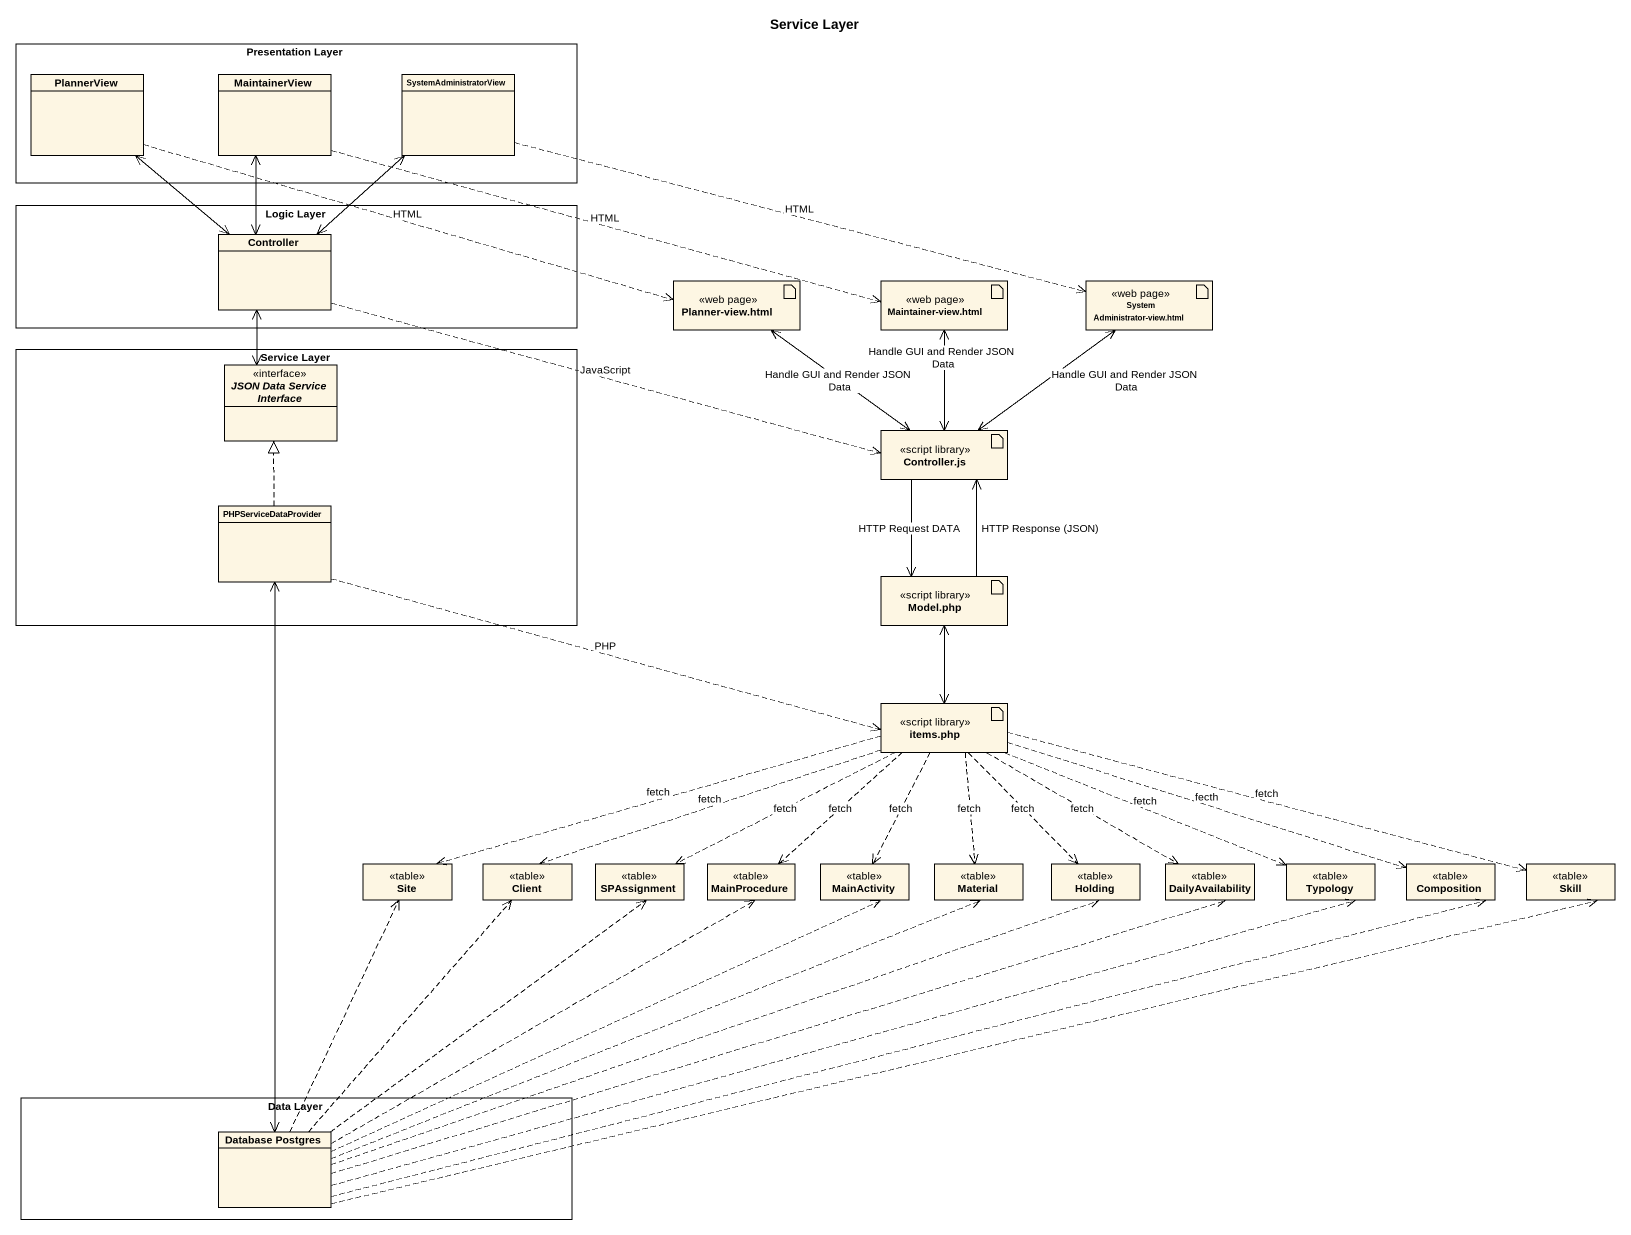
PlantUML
@startuml
title Service Layer
allowmixing
hide circle
hide empty members
rectangle "Presentation Layer" as Presentation_Layer {
  class PlannerView
  class MaintainerView
  class SystemAdministratorView
}
rectangle "Logic Layer" as Logic_Layer {
  class Controller
}
artifact "Planner-view.html" as Planner_view_html <<web page>>
artifact "Maintainer-view.html" as Maintainer_view_html <<web page>>
artifact "System Administrator-view.html" as System_Administrator_view <<web page>>
rectangle "Service Layer" as Service_Layer {
  interface "JSON Data Service Interface" as JSON_Data_Service_Interface
  class PHPServiceDataProvider
}
artifact "Controller.js" as Controller_js <<script library>>
artifact "Model.php" as Model_php <<script library>>
artifact "items.php" as items_php <<script library>>
class Site <<table>>
class Client <<table>>
class SPAssignment <<table>>
class MainProcedure <<table>>
class MainActivity <<table>>
class Material <<table>>
class Holding <<table>>
class DailyAvailability <<table>>
class Typology <<table>>
class Composition <<table>>
class Skill <<table>>
rectangle "Data Layer" as Data_Layer {
  class "Database Postgres" as Database_Postgres
}
PlannerView <--> Controller
PlannerView .right.> Planner_view_html : HTML
MaintainerView <--> Controller
MaintainerView .right.> Maintainer_view_html : HTML
SystemAdministratorView <--> Controller
SystemAdministratorView .right.> System_Administrator_view : HTML
Controller <--> JSON_Data_Service_Interface
Controller .right.> Controller_js : JavaScript
Planner_view_html <--> Controller_js : Handle GUI and Render JSON Data
Maintainer_view_html <--> Controller_js : Handle GUI and Render JSON Data
System_Administrator_view <--> Controller_js : Handle GUI and Render JSON Data
Controller_js --> Model_php : HTTP Request DATA
PHPServiceDataProvider .up.|> JSON_Data_Service_Interface
PHPServiceDataProvider .right.> items_php : PHP
PHPServiceDataProvider <--> Database_Postgres
Model_php -up-> Controller_js : HTTP Response (JSON)
Model_php <--> items_php
items_php .left.> Site : fetch
items_php .left.> Client : fetch
items_php .left.> SPAssignment : fetch
items_php ..> MainProcedure : fetch
items_php ..> MainActivity : fetch
items_php ..> Material : fetch
items_php ..> Holding : fetch
items_php .right.> DailyAvailability : fetch
items_php .right.> Typology : fetch
items_php .right.> Composition : fecth
items_php .right.> Skill : fetch
Database_Postgres .up.> Site
Database_Postgres .up.> Client
Database_Postgres .up.> SPAssignment
Database_Postgres .up.> MainProcedure
Database_Postgres .right.> MainActivity
Database_Postgres .right.> Material
Database_Postgres .right.> Holding
Database_Postgres .right.> DailyAvailability
Database_Postgres .right.> Typology
Database_Postgres .right.> Composition
Database_Postgres .right.> Skill
@enduml
